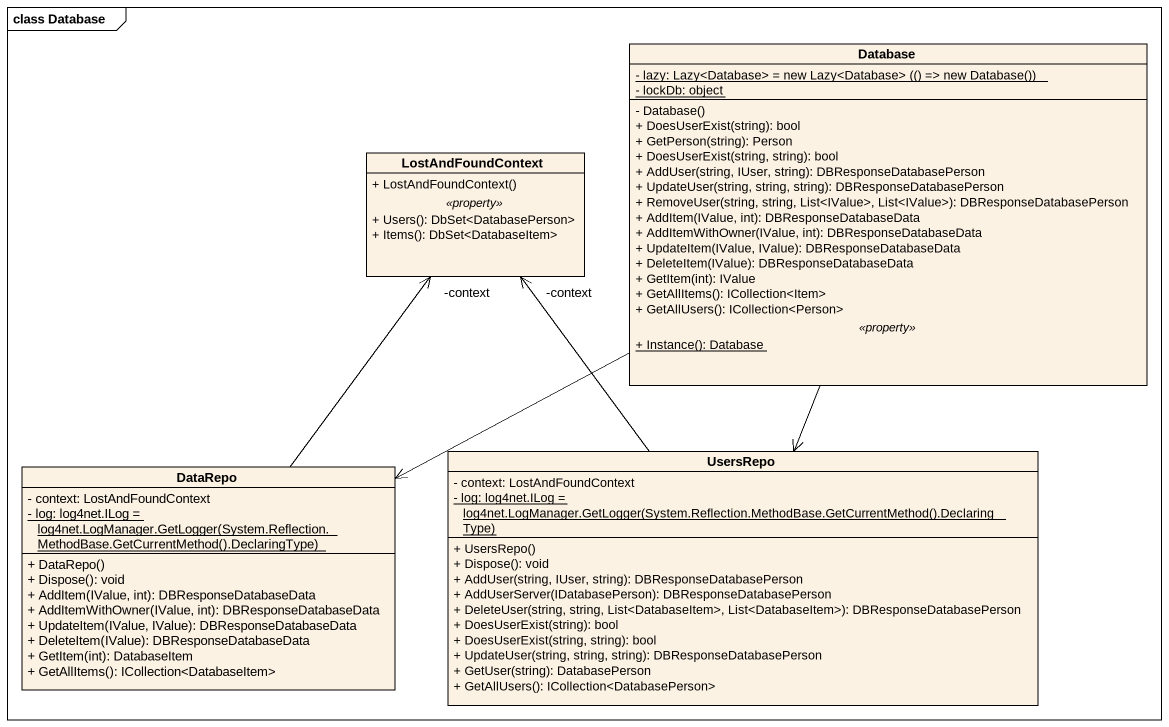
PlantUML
@startuml
mainframe class Database
hide circle
hide empty members
skinparam classAttributeIconSize 0
class "Database" as Database_ {
  {static} {field} - lazy: Lazy<Database> = new Lazy<Database> (() => new Database())
  {static} - lockDb: object
  --
  - Database()
  + DoesUserExist(string): bool
  + GetPerson(string): Person
  + DoesUserExist(string, string): bool
  + AddUser(string, IUser, string): DBResponseDatabasePerson
  + UpdateUser(string, string, string): DBResponseDatabasePerson
  + RemoveUser(string, string, List<IValue>, List<IValue>): DBResponseDatabasePerson
  + AddItem(IValue, int): DBResponseDatabaseData
  + AddItemWithOwner(IValue, int): DBResponseDatabaseData
  + UpdateItem(IValue, IValue): DBResponseDatabaseData
  + DeleteItem(IValue): DBResponseDatabaseData
  + GetItem(int): IValue
  + GetAllItems(): ICollection<Item>
  + GetAllUsers(): ICollection<Person>
  .. <<property>> ..
  {static} + Instance(): Database
}
class LostAndFoundContext {
  + LostAndFoundContext()
  .. <<property>> ..
  + Users(): DbSet<DatabasePerson>
  + Items(): DbSet<DatabaseItem>
}
class UsersRepo {
  - context: LostAndFoundContext
  {static} {field} - log: log4net.ILog = log4net.LogManager.GetLogger(System.Reflection.MethodBase.GetCurrentMethod().DeclaringType)
  + UsersRepo()
  + Dispose(): void
  + AddUser(string, IUser, string): DBResponseDatabasePerson
  + AddUserServer(IDatabasePerson): DBResponseDatabasePerson
  + DeleteUser(string, string, List<DatabaseItem>, List<DatabaseItem>): DBResponseDatabasePerson
  + DoesUserExist(string): bool
  + DoesUserExist(string, string): bool
  + UpdateUser(string, string, string): DBResponseDatabasePerson
  + GetUser(string): DatabasePerson
  + GetAllUsers(): ICollection<DatabasePerson>
}
class DataRepo {
  - context: LostAndFoundContext
  {static} {field} - log: log4net.ILog = log4net.LogManager.GetLogger(System.Reflection.MethodBase.GetCurrentMethod().DeclaringType)
  + DataRepo()
  + Dispose(): void
  + AddItem(IValue, int): DBResponseDatabaseData
  + AddItemWithOwner(IValue, int): DBResponseDatabaseData
  + UpdateItem(IValue, IValue): DBResponseDatabaseData
  + DeleteItem(IValue): DBResponseDatabaseData
  + GetItem(int): DatabaseItem
  + GetAllItems(): ICollection<DatabaseItem>
}
Database_ --> UsersRepo
Database_ -left-> DataRepo
UsersRepo -up-> "-context" LostAndFoundContext
DataRepo -up-> "-context" LostAndFoundContext
@enduml
